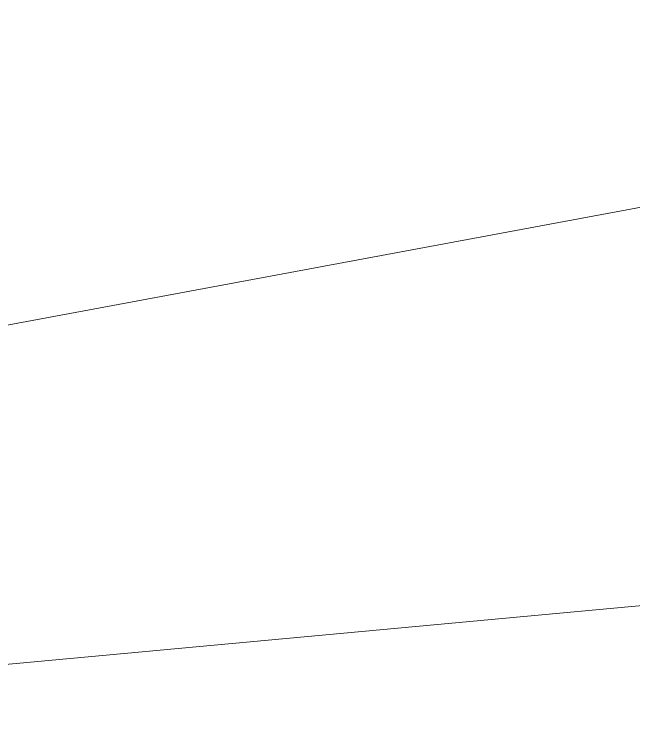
# Model space of a CAD drawing. Header units: millimetres. Extents: x 0 to 1749, y -46 to 1352.
# Drawn here: x 1093.45 to 1132.17, y 938.83 to 983.04 of the extents above; entities that cross this region are included whole.
import ezdxf

# ---------------------------------------------------------------- set-up
doc = ezdxf.new("R2010")
doc.units = ezdxf.units.MM
doc.styles.get("Standard").update_dxf_attribs({"font": 'SimSun.ttf', "height": 20})
doc.dimstyles.get("Standard").update_dxf_attribs({"dimtxt": 5, "dimasz": 0.18, "dimexe": 0.18, "dimexo": 0.0625, "dimgap": 0.09, "dimtad": 0, "dimtih": 1, "dimtoh": 1, "dimdec": 4, "dimzin": 0, "dimdsep": 46, "dimtxsty": 'Standard', "dimcen": 0.09, "dimclrt": 1, "dimadec": 0, "dimazin": 0, "dimtfac": 1, "dimtdec": 4, "dimtofl": 0, "dimtmove": 0, "dimatfit": 3, "dimfxl": 0, "dimtolj": 1, "dimtzin": 0, "dimarcsym": 0})

msp = doc.modelspace()

# ---------------------------------------------------------------- leaders
at = {"color": 7, "lineweight": 20, "annotation_type": 0, "has_hookline": 1, "hookline_direction": 0}
for points, text_width in [([(1003.59452, 969.41107), (1197.43467, 1046.34735), (1201.43467, 1046.34735)], 25.69832), ([(1016.099, 963.90778), (1197.51423, 1019.8103), (1201.51423, 1019.8103)], 25.47486), ([(977.18157, 942.04191), (1193.00809, 982.237)], 25.47486), ([(959.96612, 930.18728), (1185.76126, 950.97447)], 25.58659)]:
    msp.add_leader(points, dimstyle='Standard', override={"dimtxt": 20, "dimasz": 4, "dimgap": 0.09, "dimtad": 0, "dimcen": 0, "dimldrblk": 'Dot', "dimlwd": 18, "dimlwe": 18}, dxfattribs=dict(at, text_width=text_width))

doc.saveas('drawing.dxf')
